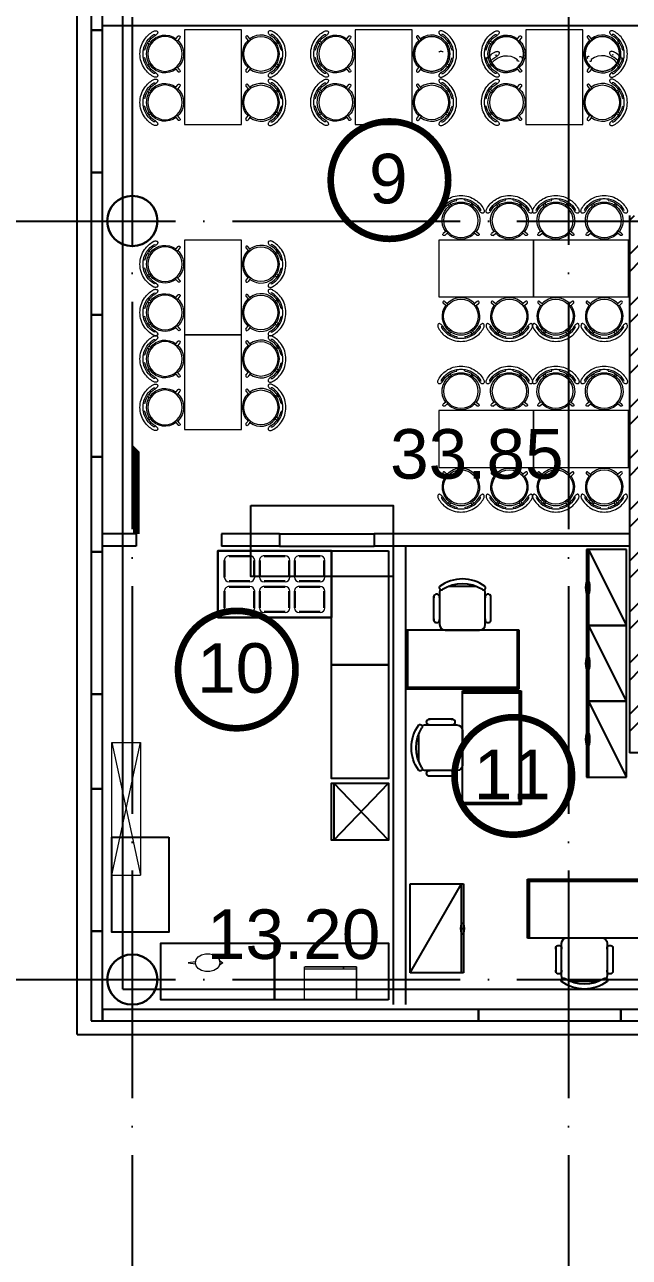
# Model space of a CAD drawing. Extents: x -4497 to 351150, y -50 to 322254.
# Drawn here: x 35634 to 42009, y 107157 to 120159 of the extents above; entities that cross this region are included whole.
import ezdxf
from ezdxf.enums import TextEntityAlignment as Align

# ---------------------------------------------------------------- set-up
doc = ezdxf.new("R2010")
doc.units = 0
doc.header["$LTSCALE"] = 100
doc.linetypes.add('ACAD_ISO04W100', pattern=[30, 24, -3, 0, -3])
doc.layers.get('0').update_dxf_attribs({"linetype": 'CONTINUOUS'})
for name, color, linetype in [('axis', 40, 'CONTINUOUS'), ('brick', 12, 'CONTINUOUS'), ('COLON', 5, 'CONTINUOUS'), ('DOORS', 8, 'CONTINUOUS'), ('DRAW', 255, 'CONTINUOUS'), ('EEE', 7, 'CONTINUOUS'), ('furn', 54, 'CONTINUOUS'), ('furn2', 252, 'CONTINUOUS'), ('GKL', 5, 'CONTINUOUS'), ('Glass', 4, 'CONTINUOUS'), ('production', 30, 'CONTINUOUS'), ('S', 2, 'CONTINUOUS'), ('SENDVICH', 2, 'CONTINUOUS'), ('T_OBORUDOVANIE', 7, 'CONTINUOUS')]:
    doc.layers.add(name, color=color, linetype=linetype)
doc.layers.add('equipment', color=8, linetype='CONTINUOUS', lineweight=0)
doc.layers.add('refr', color=150, linetype='CONTINUOUS', lineweight=15)
doc.layers.add('MONOLIT', color=7, linetype='CONTINUOUS', true_color=0x691639)
doc.layers.add('OBORUD', color=7, linetype='CONTINUOUS', true_color=0x83639d)
doc.styles.add('ARIEL-17.5', font='arial.ttf', dxfattribs={"height": 15})
doc.styles.add('GENERATED_STYLE_1', font='arial.ttf')

# ---------------------------------------------------------------- blocks, each defined once
blk = doc.blocks.new('Desk 10_10')
at = {"layer": 'SENDVICH', "color": 14, "linetype": 'Continuous', "lineweight": 18}
for p, q in [((1400, 300), (0, 300)), ((0, 300), (0, 0)), ((1400, 300), (1400, 0)), ((0, 0), (1400, 0))]:
    blk.add_line(p, q, dxfattribs=at)
blk = doc.blocks.new('Мармід 1200_700')
at = {"layer": 'furn2', "color": 33, "lineweight": 0}
for p, q in [((70, 600), (70, 425)), ((80, 600), (80, 425)), ((120, 650), (340, 650)), ((120, 640), (340, 640)), ((380, 600), (380, 425)), ((390, 600), (390, 425)), ((440, 600), (440, 425)), ((450, 600), (450, 425)), ((490, 650), (710, 650)), ((490, 640), (710, 640)), ((750, 600), (750, 425)), ((760, 600), (760, 425)), ((810, 600), (810, 425)), ((820, 600), (820, 425)), ((860, 650), (1080, 650)), ((860, 640), (1080, 640)), ((1120, 600), (1120, 425)), ((1130, 600), (1130, 425)), ((70, 275), (70, 100)), ((80, 275), (80, 100)), ((120, 385), (340, 385)), ((120, 375), (340, 375)), ((120, 325), (340, 325)), ((120, 315), (340, 315)), ((380, 275), (380, 100)), ((390, 275), (390, 100)), ((440, 275), (440, 100)), ((450, 275), (450, 100)), ((490, 385), (710, 385)), ((490, 375), (710, 375)), ((490, 325), (710, 325)), ((490, 315), (710, 315)), ((750, 275), (750, 100)), ((760, 275), (760, 100)), ((810, 275), (810, 100)), ((820, 275), (820, 100)), ((860, 385), (1080, 385)), ((860, 375), (1080, 375)), ((860, 325), (1080, 325)), ((860, 315), (1080, 315)), ((1120, 275), (1120, 100)), ((1130, 275), (1130, 100)), ((120, 60), (340, 60)), ((120, 50), (340, 50)), ((490, 60), (710, 60)), ((490, 50), (710, 50)), ((860, 60), (1080, 60)), ((860, 50), (1080, 50))]:
    blk.add_line(p, q, dxfattribs=at)
at = {"layer": 'furn2', "color": 33, "lineweight": 30}
blk.add_lwpolyline([(0, 700), (1200, 700), (1200, 0), (0, 0), (0, 700)], dxfattribs=at)
at = {"layer": 'furn2', "color": 33, "lineweight": 0}
for centre, start, end in [((120, 600), 90, 180), ((340, 600), 0, 90), ((490, 600), 90, 180), ((710, 600), 0, 90), ((860, 600), 90, 180), ((1080, 600), 0, 90), ((120, 425), 180, 270), ((340, 425), 270, 0), ((490, 425), 180, 270), ((710, 425), 270, 0), ((860, 425), 180, 270), ((1080, 425), 270, 0), ((120, 275), 90, 180), ((340, 275), 0, 90), ((490, 275), 90, 180), ((710, 275), 0, 90), ((860, 275), 90, 180), ((1080, 275), 0, 90), ((120, 100), 180, 270), ((340, 100), 270, 0), ((490, 100), 180, 270), ((710, 100), 270, 0), ((860, 100), 180, 270), ((1080, 100), 270, 0)]:
    blk.add_arc(centre, 50, start, end, dxfattribs=at)
blk = doc.blocks.new('Microwave Oven 10_2')
at = {"layer": 'SENDVICH', "color": 14, "linetype": 'Continuous', "lineweight": 18}
for p, q in [((550, 350), (0, 350)), ((0, 350), (0, 6)), ((0, 350), (0, 6)), ((550, 350), (0, 350)), ((550, 6), (550, 350)), ((550, 350), (550, 6)), ((550, 27), (0, 27)), ((0, 6), (0, 5)), ((0, 6), (0, 5)), ((0, 5), (0, 4)), ((0, 5), (1, 4)), ((0, 4), (1, 3)), ((1, 4), (1, 2)), ((1, 3), (2, 2)), ((1, 2), (3, 1)), ((2, 2), (2, 2)), ((2, 2), (3, 1)), ((3, 1), (4, 0)), ((3, 1), (4, 1)), ((4, 1), (5, 0)), ((4, 0), (6, 0)), ((5, 0), (7, 0)), ((6, 0), (7, 0)), ((7, 0), (543, 0)), ((408, 0), (408, 27)), ((412, 0), (412, 27)), ((543, 0), (544, 0)), ((545, 0), (543, 0)), ((544, 0), (546, 0)), ((546, 1), (545, 0)), ((546, 0), (547, 1)), ((547, 1), (546, 1)), ((547, 1), (548, 2)), ((549, 2), (547, 1)), ((548, 2), (549, 3)), ((548, 2), (548, 2)), ((550, 5), (549, 4)), ((549, 3), (550, 4)), ((549, 4), (549, 2)), ((550, 5), (550, 6)), ((550, 6), (550, 5)), ((550, 4), (550, 5)), ((408, 0), (7, 0)), ((543, 0), (412, 0))]:
    blk.add_line(p, q, dxfattribs=at)
blk = doc.blocks.new('Chainik')
at = {"layer": 'SENDVICH', "color": 14, "linetype": 'Continuous', "lineweight": 18}
for p, q in [((13, 271), (1, 229)), ((34, 305), (13, 271)), ((63, 327), (34, 305)), ((95, 335), (63, 327)), ((128, 327), (95, 335)), ((156, 305), (128, 327)), ((178, 271), (156, 305)), ((189, 229), (178, 271)), ((1, 229), (1, 184)), ((1, 184), (13, 143)), ((13, 143), (34, 108)), ((156, 108), (178, 143)), ((178, 143), (189, 184)), ((189, 184), (189, 229)), ((34, 108), (63, 86)), ((63, 86), (95, 78)), ((95, 78), (128, 86)), ((128, 86), (156, 108))]:
    blk.add_line(p, q, dxfattribs=at)
at = {"layer": 'SENDVICH', "color": 14, "linetype": 'Continuous', "lineweight": 18, "flags": 128}
for points in [[(123, 329), (93, 366), (65, 327)], [(106, 79), (95, 0), (84, 79)]]:
    blk.add_lwpolyline(points, dxfattribs=at)
blk = doc.blocks.new('Стіл виробничий 1000_600х850')
at = {"layer": 'production', "color": 11}
blk.add_lwpolyline([(1200, -300), (0, -300), (0, 300), (1200, 300)], close=True, dxfattribs=at)
blk = doc.blocks.new('Стіл виробничий 1000х600х850')
at = {"layer": 'production', "color": 11}
blk.add_lwpolyline([(1000, -300), (0, -300), (0, 300), (1000, 300)], close=True, dxfattribs=at)
blk = doc.blocks.new('box95-45')
at = {"layer": 'furn'}
for p, q in [((781, 400), (-19, 400)), ((-19, 400), (-19, -20)), ((781, -20), (781, 400)), ((-17, 376), (781, 376)), ((-17, -19), (781, 376)), ((-19, -20), (781, -20))]:
    blk.add_line(p, q, dxfattribs=at)
blk.add_ellipse((380, 388), major_axis=(74.3, 0), ratio=0.260869, dxfattribs=at)
blk = doc.blocks.new('1200х600')
at = {"layer": 'furn'}
for p, q in [((0, 0), (1200, 0)), ((0, -620), (0, 0)), ((20, -620), (20, 0)), ((1180, 0), (1180, -620)), ((1200, 0), (1200, -620)), ((1200, -600), (0, -600)), ((1200, -620), (0, -620))]:
    blk.add_line(p, q, dxfattribs=at)
blk = doc.blocks.new('CHAIR7')
for p, q in [((5.12, 15.04), (17.88, 15.04)), ((0, 9), (0, -9)), ((20, 12), (3, 12)), ((23, -7.44), (23, 7.44)), ((3, -12), (20, -12)), ((5.12, -15), (17.88, -15))]:
    blk.add_line(p, q)
for centre, radius, start, end in [((5.56, 13.54), 1.56, 73.7398, 286.2602), ((17.44, 13.54), 1.56, 253.7398, 106.2602), ((3, 9), 3, 90, 180), ((20, 9), 3, 62.41556, 90), ((22.34, 11.12), 1.1, 53.30994, 212.02741), ((4.82, 0), 19.64, 327.57575, 32.42425), ((7, 0), 20, 323.1301, 36.8699), ((3, -9), 3, 180, 270), ((5.56, -13.5), 1.56, 73.7398, 286.2602), ((17.44, -13.5), 1.56, 253.7398, 106.2602), ((20, -9), 3, 270, 297.58444), ((22.34, -11.12), 1.1, 147.97259, 306.69006)]:
    blk.add_arc(centre, radius, start, end)
blk = doc.blocks.new('box95-60')
at = {"layer": 'furn'}
for p, q in [((940, 560), (0, 560)), ((0, 560), (0, 0)), ((0, 541), (939, 541)), ((0, 0), (939, 541)), ((469, 541), (469, 559)), ((940, 0), (940, 560)), ((0, 0), (940, 0))]:
    blk.add_line(p, q, dxfattribs=at)
blk.add_ellipse((469, 551), major_axis=(59.5, 0), ratio=0.336371, dxfattribs=at)
blk = doc.blocks.new('Design Chair 02 10_2')
at = {"layer": 'T_OBORUDOVANIE', "color": 14, "linetype": 'Continuous', "lineweight": 18}
for p, q in [((203, 409), (200, 424)), ((287, 409), (290, 424)), ((123, 350), (110, 367)), ((127, 379), (139, 361)), ((363, 379), (351, 361)), ((367, 350), (380, 367)), ((85, 80), (58, 57)), ((74, 38), (101, 61)), ((416, 38), (389, 61)), ((405, 80), (432, 57))]:
    blk.add_line(p, q, dxfattribs=at)
for centre, major_axis, start_param, end_param in [((245, 195), (269, 0), 2.181662, 2.653795), ((245, 195), (237, 0), 1.763046, 2.609394), ((245, 195), (269, 0), 1.570796, 2.181662), ((245, 195), (221, 0), 1.763046, 2.181662), ((245, 195), (199, 0), 1.570796, 2.131023), ((245, 195), (236, 0), 1.570796, 1.763067), ((245, 195), (269, 0), 0.959931, 1.570796), ((245, 195), (236, 0), 1.378526, 1.570796), ((245, 195), (199, 0), 1.010569, 1.570796), ((245, 195), (221, 0), 0.959931, 1.378546), ((245, 195), (237, 0), 0.532199, 1.378546), ((245, 195), (269, 0), 0.487798, 0.959931), ((45, 294), (45.1, 0), 2.897388, 3.194214), ((30, 293), (29.6, 0), 3.194214, 3.620367), ((66, 289), (66.9, 0), 2.653795, 2.897388), ((17, 286), (15, 0), 3.620367, 4.224591), ((17, 286), (15, 0), 4.224591, 4.828815), ((15, 301), (29.6, 0), 4.828815, 5.254968), ((245, 195), (199, 0), 2.2323, 3.776391), ((7, 314), (45.1, 0), 5.254968, 5.551795), ((52, 306), (13.7, 0), 2.583847, 3.701833), ((-9, 328), (66.9, 0), 5.551795, 5.795387), ((245, 195), (221, 0), 2.181662, 2.653795), ((131, 355), (10.1, 0), 3.752458, 6.894051), ((359, 355), (10.1, 0), 2.530727, 5.67232), ((245, 195), (199, 0), 5.648387, 7.192478), ((245, 195), (221, 0), 0.487798, 0.959931), ((499, 328), (66.9, 0), 3.629391, 3.872983), ((438, 306), (13.7, 0), 5.722945, 6.840931), ((483, 314), (45.1, 0), 3.872983, 4.16981), ((475, 301), (29.6, 0), 4.16981, 4.595963), ((473, 286), (15, 0), 4.595963, 5.200187), ((473, 286), (15, 0), 5.200187, 5.804411), ((424, 289), (66.9, 0), 0.244205, 0.487798), ((460, 293), (29.6, 0), 5.804411, 6.230564), ((445, 294), (45.1, 0), 6.230564, 6.52739), ((66, 48), (12.6, 0), 2.268928, 5.410521), ((93, 70), (12.6, 0), 5.410521, 8.552113), ((245, 195), (199, 0), 3.903058, 4.712389), ((245, 195), (199, 0), 4.712389, 5.52172), ((397, 70), (12.6, 0), 0.872665, 4.014257), ((424, 48), (12.6, 0), 4.014257, 7.15585)]:
    blk.add_ellipse(centre, major_axis=major_axis, ratio=0.982787, start_param=start_param, end_param=end_param, dxfattribs=at)
blk.add_ellipse((245, 195), major_axis=(183, 0), ratio=0.982787, dxfattribs=at)
blk = doc.blocks.new('A$C125E3969')
at = {"layer": 'production', "color": 0, "lineweight": 0}
for p, q in [((-215, 1100), (85, 2500)), ((-215, 2500), (85, 1100))]:
    blk.add_line(p, q, dxfattribs=at)
at = {"layer": 'production', "color": 5, "flags": 128}
blk.add_lwpolyline([(2100, 2070), (2700, 2070), (2700, 1471), (2100, 1471), (2100, 2070), (2124, 2070), (2124, 1471), (2700, 2070), (2700, 1471), (2124, 2070)], dxfattribs=at)
at = {"layer": 'T_OBORUDOVANIE', "color": 14, "linetype": 'Continuous', "lineweight": 18}
for points in [[(1150, 9017), (1150, 10017), (550, 10017), (550, 9017)], [(2950, 9017), (2950, 10017), (2350, 10017), (2350, 9017)], [(4750, 9017), (4750, 10017), (4150, 10017), (4150, 9017)], [(1150, 6800), (1150, 7800), (550, 7800), (550, 6800)], [(3230, 7200), (4230, 7200), (4230, 7800), (3230, 7800)], [(4230, 7200), (5230, 7200), (5230, 7800), (4230, 7800)], [(1150, 5800), (1150, 6800), (550, 6800), (550, 5800)], [(3230, 5400), (4230, 5400), (4230, 6000), (3230, 6000)], [(4230, 5400), (5230, 5400), (5230, 6000), (4230, 6000)]]:
    blk.add_lwpolyline(points, close=True, dxfattribs=at)
for centre, major_axis, start_param, end_param in [((3155, 9762), (0, 199), 0.761465, 1.570796), ((3155, 9762), (0, 183), 3.141593, 9.424778), ((3007, 9941), (0, 12.6), -0.872665, 2.268928), ((3030, 9914), (0, 12.6), 2.268928, 5.410521), ((3155, 9762), (0, 199), -0.909293, 0.634798), ((3246, 9990), (0, 15), 1.082998, 1.687223), ((3260, 9992), (0, 29.6), 1.687223, 2.113375), ((3273, 10000), (0, 45.1), 2.113375, 2.410202), ((3287, 10016), (0, 66.9), 2.410202, 2.653795), ((3155, 9762), (0, 221), -0.959931, -0.487798), ((3266, 9955), (0, 13.7), -0.557745, 0.56024), ((3155, 9762), (0, 237), -1.378546, -0.532199), ((3155, 9762), (0, 269), -0.959931, -0.487798), ((3315, 9876), (0, 10.1), 0.636184, 3.727139), ((3315, 9876), (0, 10.1), 0.610865, 0.636184), ((3155, 9762), (0, 221), -1.378546, -0.959931), ((3155, 9762), (0, 269), 4.712389, 5.323254), ((4955, 9762), (0, 199), 0.761465, 1.570796), ((4955, 9762), (0, 183), 3.141593, 9.424778), ((4955, 9762), (0, 237), -1.378546, -0.532199), ((5115, 9876), (0, 10.1), 0.636184, 3.727139), ((4955, 9762), (0, 221), -1.378546, -0.959931), ((4955, 9762), (0, 269), 4.712389, 5.323254), ((3155, 9762), (0, 199), 1.570796, 2.380127), ((3246, 9773), (0, 15), 0.478774, 1.082998), ((3252, 9760), (0, 29.6), 0.052622, 0.478774), ((3253, 9745), (0, 45.1), -0.244205, 0.052622), ((3248, 9724), (0, 66.9), -0.487798, -0.244205), ((3315, 9876), (0, 10.1), 3.727139, 3.752458), ((3155, 9762), (0, 199), -1.570796, -1.010569), ((3155, 9762), (0, 199), 4.152162, 4.712389), ((3155, 9762), (0, 269), 4.101524, 4.712389), ((3155, 9762), (0, 236), 4.712389, 4.90466), ((3155, 9762), (0, 236), 4.520118, 4.712389), ((4955, 9762), (0, 199), 1.570796, 2.380127), ((4955, 9545), (0, 199), -0.909293, 0.634798), ((5046, 9773), (0, 15), 1.082998, 1.687223), ((5060, 9775), (0, 29.6), 1.687223, 2.113375), ((5046, 9773), (0, 15), 0.478774, 1.082998), ((5073, 9783), (0, 45.1), 2.113375, 2.410202), ((5052, 9760), (0, 29.6), 0.052622, 0.478774), ((5053, 9745), (0, 45.1), -0.244205, 0.052622), ((5066, 9738), (0, 13.7), -0.557745, 0.56024), ((5048, 9724), (0, 66.9), -0.487798, -0.244205), ((4955, 9545), (0, 269), -0.959931, -0.487798), ((5115, 9876), (0, 10.1), 3.727139, 3.752458), ((4955, 9762), (0, 199), -1.570796, -1.010569), ((4955, 9762), (0, 199), 4.152162, 4.712389), ((4955, 9762), (0, 269), 4.101524, 4.712389), ((4955, 9762), (0, 236), 4.712389, 4.90466), ((4955, 9762), (0, 236), 4.520118, 4.712389), ((3030, 9610), (0, 12.6), 4.014257, 7.15585), ((3155, 9762), (0, 199), 2.506794, 4.050885), ((3155, 9762), (0, 221), 3.629391, 4.101524), ((3155, 9762), (0, 237), 3.673791, 4.520139), ((3315, 9648), (0, 10.1), -0.585546, 2.505408), ((3315, 9648), (0, 10.1), 2.505408, 2.530727), ((3315, 9648), (0, 10.1), -0.610865, -0.585546), ((3155, 9762), (0, 221), 4.101524, 4.520139), ((4807, 9724), (0, 12.6), -0.872665, 2.268928), ((4830, 9697), (0, 12.6), 2.268928, 5.410521), ((4830, 9610), (0, 12.6), 4.014257, 7.15585), ((4955, 9762), (0, 199), 2.506794, 4.050885), ((5087, 9799), (0, 66.9), 2.410202, 2.653795), ((4955, 9545), (0, 221), -0.959931, -0.487798), ((4955, 9762), (0, 221), 3.629391, 4.101524), ((4955, 9762), (0, 237), 3.673791, 4.520139), ((5115, 9648), (0, 10.1), -0.585546, 2.505408), ((5115, 9659), (0, 10.1), 0.610865, 0.636184), ((5115, 9648), (0, 10.1), 2.505408, 2.530727), ((5115, 9648), (0, 10.1), -0.610865, -0.585546), ((4955, 9762), (0, 221), 4.101524, 4.520139), ((3007, 9583), (0, 12.6), 0.872665, 4.014257), ((3007, 9583), (0, 12.6), 0.872665, 4.014257), ((3260, 9532), (0, 29.6), 1.028217, 1.45437), ((3246, 9534), (0, 15), 1.45437, 2.058594), ((3246, 9534), (0, 15), 2.058594, 2.662818), ((3273, 9524), (0, 45.1), 0.731391, 1.028217), ((3252, 9547), (0, 29.6), 2.662818, 3.088971), ((3287, 9508), (0, 66.9), 0.487798, 0.731391), ((3253, 9562), (0, 45.1), 3.088971, 3.385798), ((3266, 9569), (0, 13.7), 2.581353, 3.699338), ((3248, 9583), (0, 66.9), 3.385798, 3.629391), ((3155, 9762), (0, 269), 3.629391, 4.101524), ((4807, 9583), (0, 12.6), 0.872665, 4.014257), ((4807, 9583), (0, 12.6), 0.872665, 4.014257), ((5060, 9532), (0, 29.6), 1.028217, 1.45437), ((5046, 9534), (0, 15), 1.45437, 2.058594), ((5046, 9534), (0, 15), 2.058594, 2.662818), ((5073, 9524), (0, 45.1), 0.731391, 1.028217), ((5052, 9547), (0, 29.6), 2.662818, 3.088971), ((5087, 9508), (0, 66.9), 0.487798, 0.731391), ((5053, 9562), (0, 45.1), 3.088971, 3.385798), ((5066, 9569), (0, 13.7), 2.581353, 3.699338), ((5048, 9583), (0, 66.9), 3.385798, 3.629391), ((4955, 9762), (0, 269), 3.629391, 4.101524)]:
    blk.add_ellipse(centre, major_axis=major_axis, ratio=0.982787, start_param=start_param, end_param=end_param, dxfattribs=at)
at = {"layer": 'T_OBORUDOVANIE', "color": 14, "linetype": 'Continuous', "lineweight": 18, "extrusion": (0, 0, -1)}
for centre, major_axis, start_param, end_param in [((3945, 9762), (0, 269), 4.712389, 5.323254), ((3945, 9762), (0, 237), -1.378546, -0.532199), ((3945, 9762), (0, 221), -1.378546, -0.959931), ((3945, 9762), (0, 183), 3.141593, 9.424778), ((3785, 9876), (0, 10.1), 0.636184, 3.727139), ((3945, 9762), (0, 199), 0.761465, 1.570796), ((3945, 9762), (0, 269), 4.101524, 4.712389), ((3945, 9762), (0, 236), 4.712389, 4.90466), ((3945, 9762), (0, 236), 4.520118, 4.712389), ((3945, 9545), (0, 269), -0.959931, -0.487798), ((3945, 9762), (0, 199), -1.570796, -1.010569), ((3945, 9762), (0, 199), 4.152162, 4.712389), ((3785, 9876), (0, 10.1), 3.727139, 3.752458), ((3945, 9545), (0, 199), -0.909293, 0.634798), ((3852, 9724), (0, 66.9), -0.487798, -0.244205), ((3834, 9738), (0, 13.7), -0.557745, 0.56024), ((3847, 9745), (0, 45.1), -0.244205, 0.052622), ((3848, 9760), (0, 29.6), 0.052622, 0.478774), ((3827, 9783), (0, 45.1), 2.113375, 2.410202), ((3854, 9773), (0, 15), 0.478774, 1.082998), ((3840, 9775), (0, 29.6), 1.687223, 2.113375), ((3854, 9773), (0, 15), 1.082998, 1.687223), ((3945, 9762), (0, 199), 1.570796, 2.380127), ((3945, 9762), (0, 237), 3.673791, 4.520139), ((3945, 9762), (0, 221), 4.101524, 4.520139), ((3945, 9545), (0, 221), -0.959931, -0.487798), ((3945, 9762), (0, 221), 3.629391, 4.101524), ((3785, 9648), (0, 10.1), -0.610865, -0.585546), ((3785, 9648), (0, 10.1), -0.585546, 2.505408), ((3785, 9659), (0, 10.1), 0.610865, 0.636184), ((3785, 9648), (0, 10.1), 2.505408, 2.530727), ((3945, 9762), (0, 199), 2.506794, 4.050885), ((3813, 9799), (0, 66.9), 2.410202, 2.653795), ((4070, 9697), (0, 12.6), 2.268928, 5.410521), ((4070, 9610), (0, 12.6), 4.014257, 7.15585), ((4093, 9724), (0, 12.6), -0.872665, 2.268928), ((3945, 9762), (0, 269), 3.629391, 4.101524), ((3852, 9583), (0, 66.9), 3.385798, 3.629391), ((3834, 9569), (0, 13.7), 2.581353, 3.699338), ((3847, 9562), (0, 45.1), 3.088971, 3.385798), ((3813, 9508), (0, 66.9), 0.487798, 0.731391), ((3848, 9547), (0, 29.6), 2.662818, 3.088971), ((3827, 9524), (0, 45.1), 0.731391, 1.028217), ((3854, 9534), (0, 15), 2.058594, 2.662818), ((3840, 9532), (0, 29.6), 1.028217, 1.45437), ((3854, 9534), (0, 15), 1.45437, 2.058594), ((4093, 9583), (0, 12.6), 0.872665, 4.014257), ((4093, 9583), (0, 12.6), 0.872665, 4.014257)]:
    blk.add_ellipse(centre, major_axis=major_axis, ratio=0.982787, start_param=start_param, end_param=end_param, dxfattribs=at)
at = {"layer": 'equipment', "color": 252, "linetype": 'Continuous', "lineweight": 18, "rotation": 90}
for p in [(2400, 3320), (2400, 2120)]:
    blk.add_blockref('Стіл виробничий 1000_600х850', p, dxfattribs=at)
at = {"layer": 'equipment', "color": 252, "linetype": 'Continuous', "lineweight": 18}
for p in [(300, 85), (1500, 85)]:
    blk.add_blockref('Стіл виробничий 1000_600х850', p, dxfattribs=at)
at = {"layer": 'furn'}
for name, p, rotation in [('box95-45', (5190, 3754), 90), ('box95-45', (5190, 2954), 90), ('1200х600', (3480, 1845), 90), ('box95-45', (5190, 2154), 90), ('1200х600', (5366, 438), 180)]:
    blk.add_blockref(name, p, dxfattribs=dict(at, rotation=rotation))
at = {"layer": 'furn', "yscale": 20, "zscale": 20, "rotation": 90}
for p, xscale in [((3480, 3685), 20), ((4766, 440), -20)]:
    blk.add_blockref('CHAIR7', p, dxfattribs=dict(at, xscale=xscale))
at = {"layer": 'furn', "xscale": -1}
blk.add_blockref('1200х600', (4080, 3685), dxfattribs=at)
at = {"layer": 'furn', "xscale": -20, "yscale": 20, "zscale": 20}
blk.add_blockref('CHAIR7', (3482, 2445), dxfattribs=at)
at = {"layer": 'furn', "xscale": -1, "rotation": 270}
blk.add_blockref('box95-60', (2930, 69), dxfattribs=at)
at = {"layer": 'production', "rotation": 180}
blk.add_blockref('Мармід 1200_700', (2100, 4520), dxfattribs=at)
at = {"layer": 'production', "color": 0, "lineweight": 0, "xscale": -1, "rotation": 90}
blk.add_blockref('Desk 10_10', (85, 2500), dxfattribs=at)
at = {"layer": 'production', "color": 0, "lineweight": 0, "rotation": 90}
blk.add_blockref('Стіл виробничий 1000х600х850', (85, 500), dxfattribs=at)
at = {"layer": 'production', "color": 14, "linetype": 'Continuous', "lineweight": 18, "xscale": -1}
for name, p, rotation in [('Chainik', (588, 82, 10), 270), ('Microwave Oven 10_2', (1815, 135, -6), 180)]:
    blk.add_blockref(name, p, dxfattribs=dict(at, rotation=rotation))
at = {"layer": 'T_OBORUDOVANIE', "color": 14, "linetype": 'Continuous', "lineweight": 18, "xscale": -1, "rotation": 90}
for p in [(540, 10007), (2340, 10007), (4140, 10007), (540, 9497), (2340, 9497), (4140, 9497), (540, 7790), (540, 7280), (540, 6790), (540, 6280)]:
    blk.add_blockref('Design Chair 02 10_2', p, dxfattribs=at)
at = {"layer": 'T_OBORUDOVANIE', "color": 14, "linetype": 'Continuous', "lineweight": 18}
for p, rotation in [((1160, 10007), 270), ((2960, 10007), 270), ((4760, 10007), 270), ((1160, 9497), 270), ((2960, 9497), 270), ((4760, 9497), 270), ((1160, 7790), 270), ((1160, 7280), 270), ((3710, 7190), 180), ((4220, 7190), 180), ((4710, 7190), 180), ((5220, 7190), 180), ((1160, 6790), 270), ((1160, 6280), 270), ((3710, 5390), 180), ((4220, 5390), 180), ((4710, 5390), 180), ((5220, 5390), 180)]:
    blk.add_blockref('Design Chair 02 10_2', p, dxfattribs=dict(at, rotation=rotation))
at = {"layer": 'T_OBORUDOVANIE', "color": 14, "linetype": 'Continuous', "lineweight": 18, "xscale": -1}
for p in [(3710, 7810), (4220, 7810), (4710, 7810), (5220, 7810), (3710, 6010), (4220, 6010), (4710, 6010), (5220, 6010)]:
    blk.add_blockref('Design Chair 02 10_2', p, dxfattribs=at)
at = {"layer": 'refr', "color": 5, "lineweight": 0, "style": 'GENERATED_STYLE_1'}
for p in [(31750, 11184, 0), (26627, 8259, 0), (27247, 8259, 0)]:
    blk.add_attdef('txt', text='', height=120, dxfattribs=at).set_placement(p, align=Align.BOTTOM_LEFT)

msp = doc.modelspace()

# ---------------------------------------------------------------- hatches: boundary and pattern name
at = {"layer": 'DRAW'}
h = msp.add_hatch(dxfattribs=at)
h.set_pattern_fill('ANSI32,_O', color=256, scale=40)
h.set_pattern_definition([(45, (4446.9, 441176.72), (-269.4077, 269.4077), []), (45, (4626.5, 441176.72), (-269.4077, 269.4077), [])])
h.paths.add_polyline_path([(47469.3, 118487.2), (50419.3, 118487.2), (50419.3, 114887.5), (51519.3, 114887.5), (51519.3, 114637.5), (50169.3, 114637.5), (50169.3, 118237.2), (47219.3, 118237.2), (47219.3, 125962.2), (46869.3, 125962.2), (46869.3, 126212.2), (47469.3, 126212.2)])
h.paths.add_polyline_path([(57419.3, 117837.2), (56769.3, 117837.2), (56769.3, 114637.5), (52609.3, 114637.5), (52609.3, 114887.5), (56519.3, 114887.5), (56519.3, 118087.2), (57419.3, 118087.2)])
h.paths.add_polyline_path([(42009.3, 118147.2), (44504.3, 118147.2), (44504.3, 118087.2), (44504.3, 117897.2), (42129.3, 117897.2), (42129.3, 112727.2), (44829.3, 112727.2), (44829.3, 112477.2), (42009.3, 112477.2)])
h.paths.add_polyline_path([(60857.2, 117837.2, 0.3183234), (61034.3, 118087.2), (65594.3, 118087.2), (65594.3, 118359.3), (65844.3, 118359.3), (65844.3, 117837.2)])
h.paths.add_polyline_path([(44709.3, 117822.2), (44709.3, 113927.2), (44829.3, 113927.2), (44829.3, 117822.2), (44769.3, 117822.2)])
h.paths.add_polyline_path([(59234.3, 117837.2), (58019.3, 117837.2), (58019.3, 118087.2), (59234.3, 118087.2)])
h.paths.add_polyline_path([(60504.3, 118087.2, 0.3183234), (60681.4, 117837.2), (60328.7, 117837.2), (60328.7, 118087.2)])

# ---------------------------------------------------------------- linework, layer by layer
at = {"layer": 'axis', "linetype": 'ACAD_ISO04W100'}
for p, q in [((36769.3, 318243.4), (36769.3, 84615.2)), ((41369.3, 318243.4), (41369.3, 84615.2)), ((-1176.8, 118087.2), (132719.4, 118087.2)), ((-1176.8, 110087.2), (272433.1, 110087.2))]:
    msp.add_line(p, q, dxfattribs=at)
at = {"layer": 'brick', "flags": 128}
for points in [[(42009.3, 118147.2), (42009.3, 112477.2)], [(44829.3, 112477.2), (42009.3, 112477.2)]]:
    msp.add_lwpolyline(points, dxfattribs=at)
at = {"layer": 'COLON', "lineweight": 30}
for points in [[(36504.3, 118087.2, 1), (37034.3, 118087.2, 1)], [(36504.3, 110087.2, 1), (37034.3, 110087.2, 1)]]:
    msp.add_lwpolyline(points, format="xyb", close=True, dxfattribs=at)
at = {"layer": 'DOORS', "flags": 128}
msp.add_lwpolyline([(36811.3, 114787.2, 70, 70, 0), (36811.3, 115687.2, 0, 0, 0), (37711.3, 114787.2, 0, 0, 0)], format="xyseb", dxfattribs=at)
at = {"layer": 'EEE', "linetype": 'Continuous', "const_width": 70}
for points in [[(38860.4, 118518.6, 1), (40099.6, 118518.6, 1)], [(37250.6, 113356.3, 1), (38489.8, 113356.3, 1)], [(40166.4, 112234.3, 1), (41405.6, 112234.3, 1)]]:
    msp.add_lwpolyline(points, format="xyb", close=True, dxfattribs=at)
at = {"layer": 'GKL'}
for p, q in [((36454.3, 120148.7), (44704.3, 120148.7)), ((38319.3, 114787.2), (39319.3, 114787.2)), ((38319.3, 114787.2), (39319.3, 114787.2)), ((38319.3, 114657.2), (39319.3, 114657.2)), ((38319.3, 114657.2), (39319.3, 114657.2))]:
    msp.add_line(p, q, dxfattribs=at)
msp.add_lwpolyline([(38019.3, 115087.2), (39519.3, 115087.2), (39519.3, 114337.2), (38019.3, 114337.2)], close=True, dxfattribs=at)
msp.add_lwpolyline([(38019.3, 115087.2), (39519.3, 115087.2), (39519.3, 114337.2), (38019.3, 114337.2)], close=True, dxfattribs=at)
at = {"layer": 'GKL', "flags": 128}
for points in [[(36811.3, 114787.2), (36454.3, 114787.2)], [(36811.3, 114787.2), (36811.3, 114657.2)], [(38319.3, 114787.2), (37711.3, 114787.2)], [(37711.3, 114787.2), (37711.3, 114657.2)], [(38319.3, 114787.2), (38319.3, 114657.2)], [(42009.3, 114787.2), (39319.3, 114787.2)], [(39319.3, 114787.2), (39319.3, 114657.2)], [(36811.3, 114657.2), (36454.3, 114657.2)], [(38319.3, 114657.2), (37711.3, 114657.2)], [(42009.3, 114657.2), (39319.3, 114657.2)], [(39519.3, 114657.2), (39519.3, 109822.2)], [(39649.3, 114657.2), (39649.3, 109822.2)]]:
    msp.add_lwpolyline(points, dxfattribs=at)
at = {"layer": 'Glass'}
for points in [[(36334.3, 118598.7), (36454.3, 118598.7), (36454.3, 120098.7), (36334.3, 120098.7)], [(36334.3, 115598.7), (36454.3, 115598.7), (36454.3, 117098.7), (36334.3, 117098.7)], [(36334.3, 113098.7), (36454.3, 113098.7), (36454.3, 114598.7), (36334.3, 114598.7)], [(36334.3, 110598.7), (36454.3, 110598.7), (36454.3, 112098.7), (36334.3, 112098.7)], [(40419.3, 109652.2), (41919.3, 109652.2), (41919.3, 109772.2), (40419.3, 109772.2)]]:
    msp.add_lwpolyline(points, close=True, dxfattribs=at)
at = {"layer": 'MONOLIT'}
for points in [[(36189.3, 109507.2), (36189.3, 174486.8)], [(36669.3, 109987.2), (36669.3, 174486.8)], [(36669.3, 109987.2), (46984.3, 109987.2)], [(36189.3, 109507.2), (46984.3, 109507.2)]]:
    msp.add_lwpolyline(points, dxfattribs=at)
at = {"layer": 'SENDVICH'}
for points in [[(36334.3, 120098.7), (36454.3, 120098.7), (36454.3, 121098.7), (36334.3, 121098.7)], [(36334.3, 117098.7), (36454.3, 117098.7), (36454.3, 118598.7), (36334.3, 118598.7)], [(36334.3, 114598.7), (36454.3, 114598.7), (36454.3, 115598.7), (36334.3, 115598.7)], [(36334.3, 112098.7), (36454.3, 112098.7), (36454.3, 113098.7), (36334.3, 113098.7)], [(36334.3, 109652.2), (36454.3, 109652.2), (36454.3, 110598.7), (36334.3, 110598.7)], [(36454.3, 109652.2), (40419.3, 109652.2), (40419.3, 109772.2), (36454.3, 109772.2)], [(41919.3, 109652.3), (42919.3, 109652.3), (42919.3, 109772.2), (41919.3, 109772.2)]]:
    msp.add_lwpolyline(points, close=True, dxfattribs=at)

# ---------------------------------------------------------------- block references
at = {"layer": 'OBORUD'}
msp.add_blockref('A$C125E3969', (36769.3, 110087.2), dxfattribs=at)

# ---------------------------------------------------------------- texts
at = {"layer": 'EEE', "linetype": 'Continuous', "style": 'ARIEL-17.5'}
for s, height, p in [('9', 523.2, (39468.8, 118535.3)), ('10', 523.25, (37859, 113373)), ('11', 523.25, (40774.8, 112251))]:
    msp.add_text(s, height=height, dxfattribs=at).set_placement(p, align=Align.MIDDLE)
at = {"layer": 'S', "linetype": 'Continuous', "lineweight": 20, "style": 'ARIEL-17.5'}
for s, p in [('33.85', (40401.5, 115369.7)), ('13.20', (38469.6, 110303.9))]:
    msp.add_text(s, height=523.25, dxfattribs=at).set_placement(p, align=Align.CENTER)

doc.saveas('drawing.dxf')
